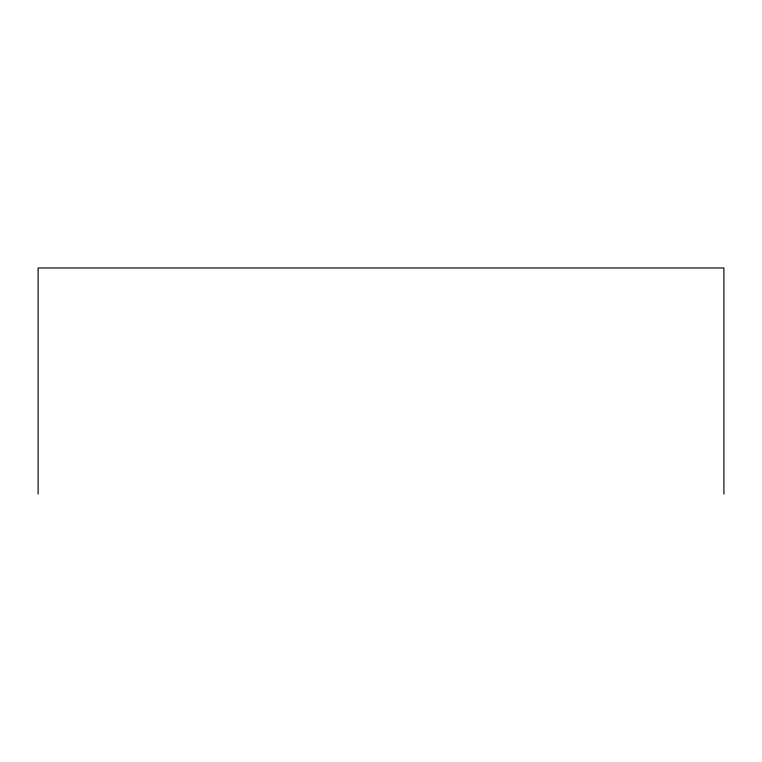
<?xml version="1.0" encoding="UTF-8"?>
<svg xmlns="http://www.w3.org/2000/svg" width="762" height="762" viewBox="0 0 762 762"><rect width="100%" height="100%" fill="white"/><g stroke="black" fill="none" stroke-linecap="round" stroke-linejoin="round"><path stroke-width="1.14" d="M723.9 494.024L723.9 267.976L38.1 267.976L38.1 494.024"/></g></svg>
